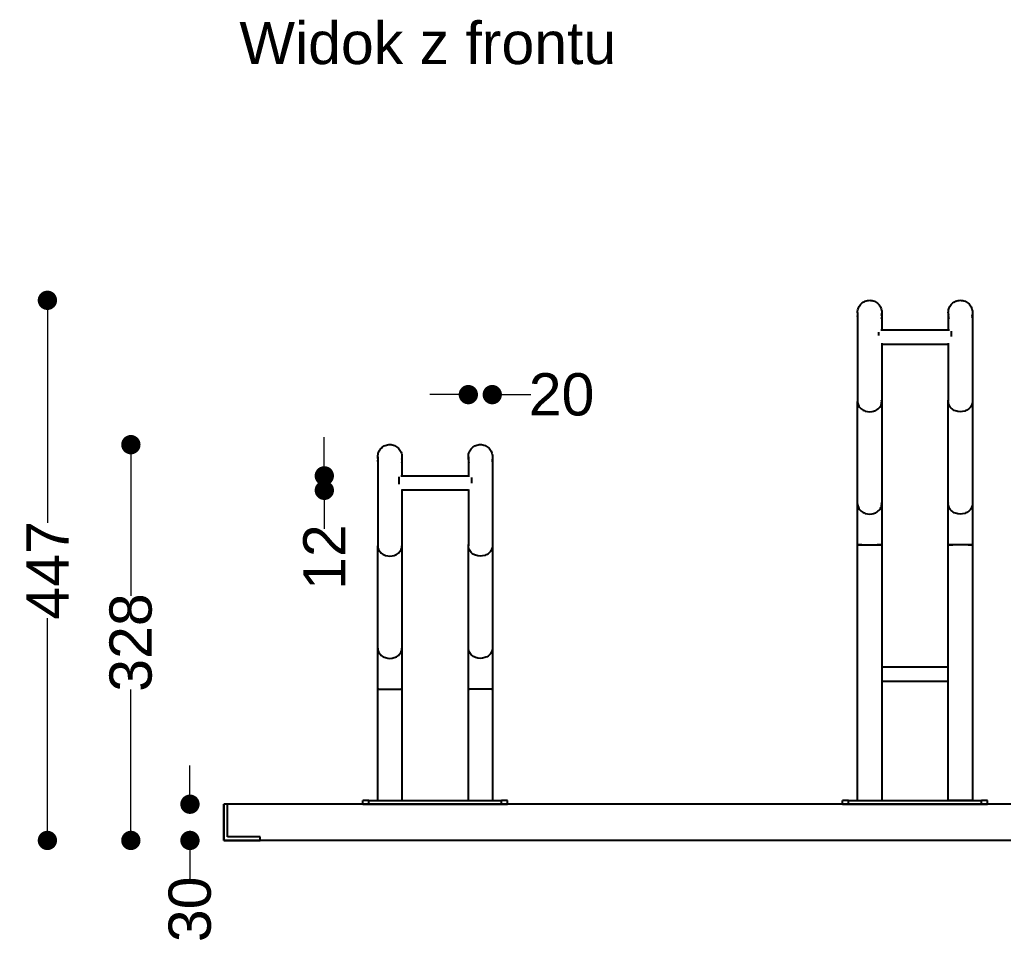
# Model space of a CAD drawing. Header units: millimetres. Extents: x 10366 to 13995, y 24552 to 29685.
# Drawn here: x 11704 to 12519, y 27417 to 28180 of the extents above; entities that cross this region are included whole.
import ezdxf

# ---------------------------------------------------------------- set-up
doc = ezdxf.new("R2010")
doc.units = ezdxf.units.MM
doc.header["$LTSCALE"] = 3
doc.layers.add('DomyÅ›lny', color=7, linetype='Continuous')
doc.styles.get("Standard").update_dxf_attribs({"font": 'arial.ttf'})
doc.dimstyles.new('MATEUSZ', dxfattribs={"dimtxt": 35, "dimasz": 16, "dimexe": 0.18, "dimexo": 0.0625, "dimgap": 0.09, "dimtad": 0, "dimdec": 0, "dimdsep": 46, "dimtxsty": 'Standard', "dimblk": 'DOT', "dimcen": 0.09, "dimse1": 1, "dimse2": 1, "dimadec": 0, "dimazin": 0, "dimtfac": 1, "dimtdec": 0, "dimtofl": 0, "dimtmove": 0, "dimatfit": 3, "dimfxl": 1, "dimtolj": 1, "dimtzin": 0, "dimlwd": 9, "dimlwe": 9, "dimarcsym": 0})

# ---------------------------------------------------------------- blocks, each defined once
blk = doc.blocks.new('_Dot')
at = {"color": 0, "linetype": 'ByBlock', "lineweight": -2}
blk.add_line((-0.5, 0), (-1, 0), dxfattribs=at)
at = {"color": 0, "linetype": 'ByBlock', "const_width": 0.5}
blk.add_lwpolyline([(-0.25, 0, 1), (0.25, 0, 1)], format="xyb", close=True, dxfattribs=at)
blk = doc.blocks.new('*D26')
at = {"color": 0, "lineweight": 9, "transparency": 16777216}
for p, q in [((11845.51, 27546.57), (11845.51, 27562.57)), ((11845.51, 27484.57), (11845.51, 27468.57))]:
    blk.add_line(p, q, dxfattribs=at)
at = {"layer": 'Defpoints', "color": 0, "transparency": 16777216}
for p in [(11873.6, 27530.57), (11845.51, 27500.57), (11873.6, 27500.57)]:
    blk.add_point(p, dxfattribs=at)
at = {"color": 0, "lineweight": 9, "transparency": 16777216, "xscale": 16, "yscale": 16, "zscale": 16}
for p, rotation in [((11845.51, 27530.57), 270), ((11845.51, 27500.57), 90)]:
    blk.add_blockref('_Dot', p, dxfattribs=dict(at, rotation=rotation))
at = {"color": 0, "transparency": 16777216, "insert": (11845.51, 27443.49), "char_height": 35, "attachment_point": 5, "rotation": 90}
blk.add_mtext('\\A1;30', dxfattribs=at)
blk = doc.blocks.new('*D27')
at = {"color": 0, "lineweight": 9, "transparency": 16777216}
for p, q in [((11796.55, 27812.42), (11796.55, 27703.28)), ((11796.55, 27516.57), (11796.55, 27625.72))]:
    blk.add_line(p, q, dxfattribs=at)
at = {"layer": 'Defpoints', "color": 0, "transparency": 16777216}
for p in [(11796.55, 27828.42), (12012.1, 27828.42), (11873.6, 27500.57)]:
    blk.add_point(p, dxfattribs=at)
at = {"color": 0, "lineweight": 9, "transparency": 16777216, "xscale": 16, "yscale": 16, "zscale": 16}
for p, rotation in [((11796.55, 27828.42), 90), ((11796.55, 27500.57), 270)]:
    blk.add_blockref('_Dot', p, dxfattribs=dict(at, rotation=rotation))
at = {"color": 0, "transparency": 16777216, "insert": (11796.55, 27664.5), "char_height": 35, "attachment_point": 5, "rotation": 90}
blk.add_mtext('\\A1;328', dxfattribs=at)
blk = doc.blocks.new('*D28')
at = {"color": 0, "lineweight": 9, "transparency": 16777216}
for p, q in [((11727.43, 27932.01), (11727.43, 27763.75)), ((11727.43, 27516.57), (11727.43, 27684.83))]:
    blk.add_line(p, q, dxfattribs=at)
at = {"layer": 'Defpoints', "color": 0, "transparency": 16777216}
for p in [(11727.43, 27948.01), (12408.53, 27948.01), (11873.6, 27500.57)]:
    blk.add_point(p, dxfattribs=at)
at = {"color": 0, "lineweight": 9, "transparency": 16777216, "xscale": 16, "yscale": 16, "zscale": 16}
for p, rotation in [((11727.43, 27948.01), 90), ((11727.43, 27500.57), 270)]:
    blk.add_blockref('_Dot', p, dxfattribs=dict(at, rotation=rotation))
at = {"color": 0, "transparency": 16777216, "insert": (11727.43, 27724.29), "char_height": 35, "attachment_point": 5, "rotation": 90}
blk.add_mtext('\\A1;447', dxfattribs=at)
blk = doc.blocks.new('*D29')
at = {"color": 0, "lineweight": 9, "transparency": 16777216}
for p, q in [((12060.1, 27869.87), (12044.1, 27869.87)), ((12111.91, 27869.87), (12127.91, 27869.87))]:
    blk.add_line(p, q, dxfattribs=at)
at = {"layer": 'Defpoints', "color": 0, "transparency": 16777216}
for p in [(12095.91, 27869.87), (12095.91, 27820.39), (12076.1, 27790.6)]:
    blk.add_point(p, dxfattribs=at)
at = {"color": 0, "lineweight": 9, "transparency": 16777216, "xscale": 16, "yscale": 16, "zscale": 16}
blk.add_blockref('_Dot', (12076.1, 27869.87), dxfattribs=at)
at = {"color": 0, "lineweight": 9, "transparency": 16777216, "xscale": 16, "yscale": 16, "zscale": 16, "rotation": 180}
blk.add_blockref('_Dot', (12095.91, 27869.87), dxfattribs=at)
at = {"color": 0, "transparency": 16777216, "insert": (12153.31, 27869.87), "char_height": 35, "attachment_point": 5}
blk.add_mtext('\\A1;20', dxfattribs=at)
blk = doc.blocks.new('*D30')
at = {"color": 0, "lineweight": 9, "transparency": 16777216}
for p, q in [((11956.81, 27818.6), (11956.81, 27834.6)), ((11956.81, 27774.6), (11956.81, 27758.6))]:
    blk.add_line(p, q, dxfattribs=at)
at = {"layer": 'Defpoints', "color": 0, "transparency": 16777216}
for p in [(12021.1, 27802.6), (11956.81, 27790.6), (12021.1, 27790.6)]:
    blk.add_point(p, dxfattribs=at)
at = {"color": 0, "lineweight": 9, "transparency": 16777216, "xscale": 16, "yscale": 16, "zscale": 16}
for p, rotation in [((11956.81, 27802.6), 270), ((11956.81, 27790.6), 90)]:
    blk.add_blockref('_Dot', p, dxfattribs=dict(at, rotation=rotation))
at = {"color": 0, "transparency": 16777216, "insert": (11956.81, 27735.27), "char_height": 35, "attachment_point": 5, "rotation": 90}
blk.add_mtext('\\A1;12', dxfattribs=at)

msp = doc.modelspace()

# ---------------------------------------------------------------- linework, layer by layer
at = {"layer": 'DomyÅ›lny'}
for p, q in [((12417.65, 27923.47), (12474.76, 27923.47)), ((12473.66, 27911.47), (12418.53, 27911.47)), ((12398.53, 27779.4), (12398.53, 27864.14)), ((12418.53, 27864.14), (12418.53, 27779.4)), ((12473.66, 27779.4), (12473.66, 27864.14)), ((12493.66, 27864.14), (12493.66, 27779.4)), ((12020.08, 27802.6), (12077.19, 27802.6)), ((12076.1, 27790.6), (12021.1, 27790.6)), ((12001.1, 27659.86), (12001.1, 27744.6)), ((12021.1, 27744.6), (12021.1, 27659.86)), ((12076.1, 27659.86), (12076.1, 27744.6)), ((12096.1, 27744.6), (12096.1, 27659.86)), ((12398.53, 27533.61), (12398.53, 27745.41)), ((12418.53, 27745.41), (12418.53, 27533.61)), ((12473.66, 27533.61), (12473.66, 27745.41)), ((12493.66, 27745.41), (12493.66, 27533.61)), ((12418.53, 27644.34), (12473.66, 27644.34)), ((12473.66, 27632.34), (12418.53, 27632.34)), ((12001.1, 27533.57), (12001.1, 27625.87)), ((12021.1, 27625.87), (12021.1, 27533.57)), ((12076.1, 27533.57), (12076.1, 27625.87)), ((12096.1, 27625.87), (12096.1, 27533.57)), ((11988.6, 27530.57), (11988.6, 27533.57)), ((11993.6, 27533.57), (12103.6, 27533.57)), ((11993.6, 27530.57), (11993.6, 27533.57)), ((12103.6, 27530.57), (12103.6, 27533.57)), ((12108.6, 27530.57), (12108.6, 27533.57)), ((12386.1, 27530.57), (12386.1, 27533.57)), ((12391.1, 27533.57), (12501.1, 27533.57)), ((12391.1, 27530.57), (12391.1, 27533.57)), ((12501.1, 27530.57), (12501.1, 27533.57)), ((12506.1, 27530.57), (12506.1, 27533.57)), ((11876.6, 27530.57), (11873.6, 27530.57)), ((11873.6, 27530.57), (11873.6, 27500.57)), ((13018.6, 27530.57), (11873.6, 27530.57)), ((11873.6, 27500.57), (11873.6, 27530.57)), ((11876.6, 27503.57), (11876.6, 27530.57)), ((11993.6, 27530.57), (12103.6, 27530.57)), ((12391.1, 27530.57), (12501.1, 27530.57)), ((11873.6, 27500.57), (11903.6, 27500.57)), ((13018.6, 27500.57), (11873.6, 27500.57)), ((11903.6, 27503.57), (11876.6, 27503.57)), ((11903.6, 27500.57), (11903.6, 27503.57))]:
    msp.add_line(p, q, dxfattribs=at)
for points in [[(12398.53, 27938.01, 0), (12398.58, 27939.02, 0), (12398.73, 27940.01, 0), (12398.98, 27940.97, 0), (12399.32, 27941.91, 0), (12399.76, 27942.8, 0), (12400.27, 27943.65, 0), (12400.87, 27944.43, 0), (12401.53, 27945.15, 0), (12402.27, 27945.81, 0), (12403.06, 27946.38, 0), (12403.89, 27946.87, 0), (12404.77, 27947.28, 0), (12405.68, 27947.59, 0), (12406.61, 27947.82, 0), (12407.57, 27947.96, 0), (12408.53, 27948.01, 0)], [(12408.53, 27948.01, 0), (12409.54, 27947.96, 0), (12410.53, 27947.81, 0), (12411.49, 27947.56, 0), (12412.43, 27947.22, 0), (12413.32, 27946.79, 0), (12414.17, 27946.27, 0), (12414.95, 27945.68, 0), (12415.68, 27945.01, 0), (12416.33, 27944.27, 0), (12416.9, 27943.48, 0), (12417.39, 27942.65, 0), (12417.8, 27941.77, 0), (12418.12, 27940.86, 0), (12418.35, 27939.93, 0), (12418.49, 27938.97, 0), (12418.53, 27938.01, 0)], [(12473.66, 27938.01, 0), (12473.71, 27939.02, 0), (12473.86, 27940.01, 0), (12474.11, 27940.97, 0), (12474.45, 27941.91, 0), (12474.89, 27942.8, 0), (12475.4, 27943.65, 0), (12476, 27944.43, 0), (12476.67, 27945.15, 0), (12477.4, 27945.81, 0), (12478.19, 27946.38, 0), (12479.02, 27946.87, 0), (12479.9, 27947.28, 0), (12480.81, 27947.59, 0), (12481.75, 27947.82, 0), (12482.7, 27947.96, 0), (12483.66, 27948.01, 0)], [(12483.66, 27948.01, 0), (12484.67, 27947.96, 0), (12485.66, 27947.81, 0), (12486.62, 27947.56, 0), (12487.56, 27947.22, 0), (12488.46, 27946.79, 0), (12489.3, 27946.27, 0), (12490.08, 27945.68, 0), (12490.81, 27945.01, 0), (12491.46, 27944.27, 0), (12492.03, 27943.48, 0), (12492.52, 27942.65, 0), (12492.93, 27941.77, 0), (12493.25, 27940.86, 0), (12493.48, 27939.93, 0), (12493.62, 27938.97, 0), (12493.66, 27938.01, 0)], [(12398.84, 27935.54, 0), (12398.61, 27936.77, 0), (12398.53, 27938.01, 0)], [(12398.53, 27938.01, 0), (12398.53, 27938.01, 0), (12398.53, 27938.01, 0), (12398.53, 27938.01, 0), (12398.53, 27938.01, 0), (12398.53, 27938.01, 0), (12398.53, 27938.01, 0), (12398.53, 27938.01, 0), (12398.53, 27938.01, 0), (12398.53, 27937.98, 0), (12398.53, 27937.83, 0), (12398.53, 27937.21, 0), (12398.53, 27930.46, 0), (12398.53, 27864.14, 0)], [(12398.63, 27933.76, 0), (12398.53, 27935.06, 0)], [(12418.53, 27938.01, 0), (12418.44, 27936.63, 0), (12418.15, 27935.28, 0)], [(12418.46, 27936.18, 0), (12418.53, 27935.29, 0), (12418.51, 27934.42, 0), (12418.39, 27933.52, 0), (12418.17, 27932.61, 0)], [(12418.53, 27938.01, 0), (12418.53, 27938.01, 0), (12418.53, 27938.01, 0), (12418.53, 27938.01, 0), (12418.53, 27938.01, 0), (12418.53, 27938.01, 0), (12418.53, 27938.01, 0), (12418.53, 27938.01, 0), (12418.53, 27938.01, 0), (12418.53, 27938.01, 0), (12418.53, 27937.99, 0), (12418.53, 27937.93, 0), (12418.53, 27937.64, 0), (12418.53, 27936.44, 0), (12418.53, 27923.47, 0)], [(12473.97, 27935.54, 0), (12473.74, 27936.77, 0), (12473.66, 27938.01, 0)], [(12473.66, 27938.01, 0), (12473.66, 27938.01, 0), (12473.66, 27938.01, 0), (12473.66, 27938.01, 0), (12473.66, 27938.01, 0), (12473.66, 27938.01, 0), (12473.66, 27938.01, 0), (12473.66, 27938.01, 0), (12473.66, 27938.01, 0), (12473.66, 27938.01, 0), (12473.66, 27937.99, 0), (12473.66, 27937.93, 0), (12473.66, 27937.64, 0), (12473.66, 27936.44, 0), (12473.66, 27923.47, 0)], [(12473.73, 27936.18, 0), (12473.67, 27935.29, 0), (12473.69, 27934.42, 0), (12473.8, 27933.52, 0), (12474.02, 27932.61, 0)], [(12493.66, 27938.01, 0), (12493.57, 27936.63, 0), (12493.28, 27935.28, 0)], [(12493.56, 27933.76, 0), (12493.66, 27935.06, 0)], [(12493.66, 27938.01, 0), (12493.66, 27938.01, 0), (12493.66, 27938.01, 0), (12493.66, 27938.01, 0), (12493.66, 27938.01, 0), (12493.66, 27938.01, 0), (12493.66, 27938.01, 0), (12493.66, 27938.01, 0), (12493.66, 27938.01, 0), (12493.66, 27937.98, 0), (12493.66, 27937.83, 0), (12493.66, 27937.21, 0), (12493.66, 27930.46, 0), (12493.66, 27864.14, 0)], [(12416.18, 27918.85, 0), (12416.18, 27921.74, 0)], [(12476.18, 27917.96, 0), (12476.18, 27922.41, 0)], [(12418.53, 27912.63, 0), (12418.53, 27864.14, 0)], [(12473.66, 27912.41, 0), (12473.66, 27864.14, 0)], [(12408.53, 27855.67, 0), (12410.56, 27855.85, 0), (12411.6, 27856.08, 0), (12412.63, 27856.41, 0), (12413.63, 27856.85, 0), (12414.57, 27857.39, 0), (12415.45, 27858.02, 0), (12416.23, 27858.74, 0), (12416.91, 27859.52, 0), (12417.47, 27860.35, 0), (12417.92, 27861.21, 0), (12418.23, 27862.09, 0), (12418.44, 27862.97, 0), (12418.52, 27863.83, 0), (12418.51, 27864.67, 0), (12418.4, 27865.53, 0)], [(12483.66, 27855.67, 0), (12481.63, 27855.85, 0), (12480.59, 27856.08, 0), (12479.57, 27856.41, 0), (12478.57, 27856.85, 0), (12477.62, 27857.39, 0), (12476.75, 27858.02, 0), (12475.96, 27858.74, 0), (12475.28, 27859.52, 0), (12474.72, 27860.35, 0), (12474.28, 27861.21, 0), (12473.96, 27862.09, 0), (12473.76, 27862.97, 0), (12473.67, 27863.83, 0), (12473.68, 27864.67, 0), (12473.8, 27865.53, 0)], [(12398.53, 27864.14, 0), (12398.57, 27863.38, 0), (12398.7, 27862.6, 0), (12398.92, 27861.81, 0), (12399.23, 27861.02, 0), (12399.65, 27860.25, 0), (12400.16, 27859.51, 0), (12400.77, 27858.8, 0), (12401.46, 27858.15, 0), (12402.23, 27857.56, 0), (12403.06, 27857.05, 0), (12403.94, 27856.62, 0), (12404.85, 27856.26, 0), (12406.71, 27855.81, 0), (12408.53, 27855.67, 0)], [(12493.66, 27864.14, 0), (12493.62, 27863.38, 0), (12493.5, 27862.6, 0), (12493.28, 27861.81, 0), (12492.96, 27861.02, 0), (12492.55, 27860.25, 0), (12492.03, 27859.51, 0), (12491.43, 27858.8, 0), (12490.73, 27858.15, 0), (12489.97, 27857.56, 0), (12489.13, 27857.05, 0), (12488.26, 27856.62, 0), (12487.34, 27856.26, 0), (12485.48, 27855.81, 0), (12483.66, 27855.67, 0)], [(12001.1, 27818.47, 0), (12001.15, 27819.48, 0), (12001.3, 27820.47, 0), (12001.54, 27821.44, 0), (12001.89, 27822.37, 0), (12002.32, 27823.27, 0), (12002.84, 27824.11, 0), (12003.43, 27824.89, 0), (12004.1, 27825.62, 0), (12004.83, 27826.27, 0), (12005.62, 27826.84, 0), (12006.45, 27827.33, 0), (12007.33, 27827.74, 0), (12008.24, 27828.06, 0), (12009.18, 27828.29, 0), (12010.13, 27828.43, 0), (12011.1, 27828.47, 0)], [(12011.1, 27828.47, 0), (12012.1, 27828.42, 0), (12013.09, 27828.27, 0), (12014.06, 27828.02, 0), (12014.99, 27827.68, 0), (12015.89, 27827.25, 0), (12016.73, 27826.73, 0), (12017.52, 27826.14, 0), (12018.24, 27825.47, 0), (12018.89, 27824.73, 0), (12019.46, 27823.95, 0), (12019.95, 27823.12, 0), (12020.36, 27822.24, 0), (12020.68, 27821.32, 0), (12020.91, 27820.39, 0), (12021.05, 27819.44, 0), (12021.1, 27818.47, 0)], [(12076.1, 27818.47, 0), (12076.15, 27819.48, 0), (12076.3, 27820.47, 0), (12076.55, 27821.44, 0), (12076.89, 27822.37, 0), (12077.32, 27823.27, 0), (12077.84, 27824.11, 0), (12078.43, 27824.89, 0), (12079.1, 27825.62, 0), (12079.84, 27826.27, 0), (12080.62, 27826.84, 0), (12081.45, 27827.33, 0), (12082.34, 27827.74, 0), (12083.25, 27828.06, 0), (12084.18, 27828.29, 0), (12085.13, 27828.43, 0), (12086.1, 27828.47, 0)], [(12086.1, 27828.47, 0), (12087.11, 27828.42, 0), (12088.09, 27828.27, 0), (12089.06, 27828.02, 0), (12090, 27827.68, 0), (12090.89, 27827.25, 0), (12091.73, 27826.73, 0), (12092.52, 27826.14, 0), (12093.24, 27825.47, 0), (12093.89, 27824.73, 0), (12094.47, 27823.95, 0), (12094.95, 27823.12, 0), (12095.36, 27822.24, 0), (12095.68, 27821.32, 0), (12095.91, 27820.39, 0), (12096.05, 27819.44, 0), (12096.1, 27818.47, 0)], [(12001.27, 27816.64, 0), (12001.14, 27817.56, 0), (12001.1, 27818.47, 0)], [(12001.1, 27818.47, 0), (12001.1, 27818.47, 0), (12001.1, 27818.47, 0), (12001.1, 27818.47, 0), (12001.1, 27818.47, 0), (12001.1, 27818.47, 0), (12001.1, 27818.47, 0), (12001.1, 27818.47, 0), (12001.1, 27818.47, 0), (12001.1, 27818.44, 0), (12001.1, 27818.3, 0), (12001.1, 27817.68, 0), (12001.1, 27810.93, 0), (12001.1, 27744.6, 0)], [(12021.1, 27818.47, 0), (12021.03, 27817.3, 0), (12020.82, 27816.16, 0)], [(12021.1, 27818.47, 0), (12021.1, 27818.47, 0), (12021.1, 27818.47, 0), (12021.1, 27818.47, 0), (12021.1, 27818.47, 0), (12021.1, 27818.47, 0), (12021.1, 27818.47, 0), (12021.1, 27818.47, 0), (12021.1, 27818.47, 0), (12021.1, 27818.47, 0), (12021.1, 27818.45, 0), (12021.1, 27818.38, 0), (12021.1, 27818.06, 0), (12021.1, 27816.75, 0), (12021.1, 27802.6, 0)], [(12076.36, 27816.19, 0), (12076.16, 27817.33, 0), (12076.1, 27818.47, 0)], [(12076.1, 27818.47, 0), (12076.1, 27818.47, 0), (12076.1, 27818.47, 0), (12076.1, 27818.47, 0), (12076.1, 27818.47, 0), (12076.1, 27818.47, 0), (12076.1, 27818.47, 0), (12076.1, 27818.47, 0), (12076.1, 27818.47, 0), (12076.1, 27818.47, 0), (12076.1, 27818.45, 0), (12076.1, 27818.38, 0), (12076.1, 27818.06, 0), (12076.1, 27816.75, 0), (12076.1, 27802.6, 0)], [(12076.17, 27816.61, 0), (12076.1, 27815.73, 0), (12076.12, 27814.86, 0), (12076.24, 27813.96, 0), (12076.46, 27813.05, 0)], [(12096.1, 27818.47, 0), (12096, 27817.08, 0), (12095.71, 27815.71, 0)], [(12096.1, 27818.47, 0), (12096.1, 27818.47, 0), (12096.1, 27818.47, 0), (12096.1, 27818.47, 0), (12096.1, 27818.47, 0), (12096.1, 27818.47, 0), (12096.1, 27818.47, 0), (12096.1, 27818.47, 0), (12096.1, 27818.47, 0), (12096.1, 27818.44, 0), (12096.1, 27818.3, 0), (12096.1, 27817.68, 0), (12096.1, 27810.93, 0), (12096.1, 27744.6, 0)], [(12001.28, 27813.76, 0), (12001.14, 27814.65, 0), (12001.1, 27815.53, 0)], [(12021.1, 27815.53, 0), (12021.04, 27814.52, 0), (12020.85, 27813.49, 0)], [(12095.99, 27814.19, 0), (12096.1, 27815.53, 0)], [(12018.66, 27801.74, 0), (12018.66, 27795.73, 0)], [(12078.66, 27801.29, 0), (12078.66, 27796.62, 0)], [(12021.1, 27791.29, 0), (12021.1, 27744.6, 0)], [(12076.1, 27791.29, 0), (12076.1, 27744.6, 0)], [(12398.53, 27779.4, 0), (12398.57, 27778.64, 0), (12398.7, 27777.86, 0), (12398.92, 27777.07, 0), (12399.23, 27776.28, 0), (12399.65, 27775.51, 0), (12400.16, 27774.76, 0), (12400.77, 27774.06, 0), (12401.46, 27773.41, 0), (12402.23, 27772.82, 0), (12403.06, 27772.31, 0), (12403.94, 27771.87, 0), (12404.85, 27771.52, 0), (12406.71, 27771.07, 0), (12408.53, 27770.93, 0)], [(12398.53, 27745.41, 0), (12398.53, 27779.4, 0)], [(12398.62, 27775.52, 0), (12398.53, 27776.74, 0)], [(12408.53, 27770.93, 0), (12410.54, 27771.1, 0), (12411.57, 27771.33, 0), (12412.58, 27771.65, 0), (12413.57, 27772.08, 0), (12414.52, 27772.61, 0), (12415.39, 27773.23, 0), (12416.17, 27773.93, 0), (12416.85, 27774.7, 0), (12417.42, 27775.52, 0), (12417.87, 27776.37, 0), (12418.2, 27777.24, 0), (12418.41, 27778.1, 0), (12418.52, 27778.96, 0), (12418.52, 27779.79, 0), (12418.42, 27780.64, 0)], [(12418.42, 27778.13, 0), (12418.52, 27777.19, 0), (12418.52, 27776.27, 0), (12418.41, 27775.33, 0), (12418.2, 27774.37, 0)], [(12418.53, 27779.4, 0), (12418.53, 27745.41, 0)], [(12473.66, 27745.41, 0), (12473.66, 27779.4, 0)], [(12483.66, 27770.93, 0), (12481.65, 27771.1, 0), (12480.63, 27771.33, 0), (12479.61, 27771.65, 0), (12478.62, 27772.08, 0), (12477.68, 27772.61, 0), (12476.81, 27773.23, 0), (12476.02, 27773.93, 0), (12475.34, 27774.7, 0), (12474.77, 27775.52, 0), (12474.32, 27776.37, 0), (12473.99, 27777.24, 0), (12473.78, 27778.1, 0), (12473.68, 27778.96, 0), (12473.67, 27779.79, 0), (12473.77, 27780.64, 0)], [(12473.78, 27778.13, 0), (12473.67, 27777.19, 0), (12473.68, 27776.27, 0), (12473.78, 27775.33, 0), (12474, 27774.37, 0)], [(12493.66, 27779.4, 0), (12493.62, 27778.64, 0), (12493.5, 27777.86, 0), (12493.28, 27777.07, 0), (12492.96, 27776.28, 0), (12492.55, 27775.51, 0), (12492.03, 27774.76, 0), (12491.43, 27774.06, 0), (12490.73, 27773.41, 0), (12489.97, 27772.82, 0), (12489.13, 27772.31, 0), (12488.26, 27771.87, 0), (12487.34, 27771.52, 0), (12485.48, 27771.07, 0), (12483.66, 27770.93, 0)], [(12493.58, 27775.52, 0), (12493.66, 27776.74, 0)], [(12493.66, 27779.4, 0), (12493.66, 27745.41, 0)], [(12001.1, 27744.6, 0), (12001.14, 27743.84, 0), (12001.26, 27743.06, 0), (12001.48, 27742.27, 0), (12001.8, 27741.49, 0), (12002.21, 27740.71, 0), (12002.73, 27739.97, 0), (12003.33, 27739.26, 0), (12004.02, 27738.61, 0), (12004.79, 27738.03, 0), (12005.62, 27737.51, 0), (12006.5, 27737.08, 0), (12007.41, 27736.73, 0), (12009.28, 27736.27, 0), (12011.1, 27736.13, 0)], [(12011.1, 27736.13, 0), (12012.92, 27736.27, 0), (12014.78, 27736.73, 0), (12015.69, 27737.08, 0), (12016.57, 27737.51, 0), (12017.4, 27738.03, 0), (12018.17, 27738.61, 0), (12018.86, 27739.26, 0), (12019.47, 27739.97, 0), (12019.98, 27740.71, 0), (12020.39, 27741.49, 0), (12020.71, 27742.27, 0), (12020.93, 27743.06, 0), (12021.06, 27743.84, 0), (12021.1, 27744.6, 0)], [(12086.1, 27736.13, 0), (12084.1, 27736.3, 0), (12083.08, 27736.53, 0), (12082.07, 27736.85, 0), (12081.09, 27737.27, 0), (12080.15, 27737.79, 0), (12079.28, 27738.4, 0), (12078.5, 27739.09, 0), (12077.82, 27739.85, 0), (12077.25, 27740.66, 0), (12076.79, 27741.51, 0), (12076.45, 27742.37, 0), (12076.23, 27743.23, 0), (12076.12, 27744.08, 0), (12076.1, 27744.91, 0), (12076.19, 27745.75, 0)], [(12096.1, 27744.6, 0), (12096.06, 27743.84, 0), (12095.93, 27743.06, 0), (12095.71, 27742.27, 0), (12095.4, 27741.49, 0), (12094.98, 27740.71, 0), (12094.47, 27739.97, 0), (12093.86, 27739.26, 0), (12093.17, 27738.61, 0), (12092.4, 27738.03, 0), (12091.57, 27737.51, 0), (12090.69, 27737.08, 0), (12089.78, 27736.73, 0), (12087.92, 27736.27, 0), (12086.1, 27736.13, 0)], [(12398.53, 27745.41, 0), (12398.53, 27745.41, 0), (12398.53, 27745.41, 0), (12398.53, 27745.41, 0), (12398.53, 27745.41, 0), (12398.53, 27745.41, 0), (12398.53, 27745.41, 0), (12398.53, 27745.41, 0), (12398.53, 27745.41, 0), (12398.53, 27745.41, 0), (12398.53, 27745.41, 0), (12398.54, 27745.41, 0), (12398.55, 27745.41, 0), (12398.64, 27745.42, 0), (12399.09, 27745.43, 0), (12401.17, 27745.46, 0), (12408.53, 27745.48, 0)], [(12402.09, 27745.38, 0), (12399.39, 27745.39, 0), (12398.74, 27745.4, 0), (12398.58, 27745.4, 0), (12398.54, 27745.41, 0), (12398.53, 27745.41, 0), (12398.53, 27745.41, 0), (12398.53, 27745.41, 0), (12398.53, 27745.41, 0), (12398.53, 27745.41, 0), (12398.53, 27745.41, 0), (12398.53, 27745.41, 0), (12398.53, 27745.41, 0), (12398.53, 27745.41, 0), (12398.53, 27745.41, 0), (12398.53, 27745.41, 0), (12398.53, 27745.41, 0), (12398.53, 27745.41, 0)], [(12398.55, 27745.41, 0), (12398.63, 27745.41, 0), (12399.06, 27745.42, 0), (12400.99, 27745.43, 0), (12408.53, 27745.44, 0)], [(12408.53, 27745.48, 0), (12415.6, 27745.46, 0), (12417.83, 27745.44, 0), (12418.36, 27745.42, 0), (12418.49, 27745.41, 0), (12418.52, 27745.41, 0), (12418.53, 27745.41, 0), (12418.53, 27745.41, 0), (12418.53, 27745.41, 0), (12418.53, 27745.41, 0), (12418.53, 27745.41, 0), (12418.53, 27745.41, 0), (12418.53, 27745.41, 0), (12418.53, 27745.41, 0), (12418.53, 27745.41, 0), (12418.53, 27745.41, 0), (12418.53, 27745.41, 0)], [(12408.53, 27745.44, 0), (12418.01, 27745.42, 0), (12418.53, 27745.41, 0), (12418.53, 27745.41, 0), (12418.53, 27745.41, 0), (12418.53, 27745.41, 0), (12418.53, 27745.41, 0), (12418.53, 27745.41, 0), (12418.53, 27745.41, 0), (12418.53, 27745.41, 0), (12418.53, 27745.41, 0), (12418.53, 27745.41, 0), (12418.53, 27745.41, 0), (12418.53, 27745.41, 0), (12418.53, 27745.41, 0), (12418.53, 27745.41, 0), (12418.53, 27745.41, 0), (12418.53, 27745.41, 0), (12418.53, 27745.41, 0), (12418.53, 27745.41, 0), (12418.53, 27745.41, 0), (12418.53, 27745.41, 0), (12418.53, 27745.41, 0), (12418.53, 27745.41, 0), (12418.53, 27745.41, 0), (12418.53, 27745.41, 0), (12418.53, 27745.41, 0), (12418.53, 27745.41, 0), (12418.51, 27745.41, 0), (12418.45, 27745.4, 0), (12418.14, 27745.4, 0), (12417.6, 27745.39, 0), (12414.76, 27745.38, 0)], [(12483.66, 27745.48, 0), (12476.59, 27745.46, 0), (12474.36, 27745.44, 0), (12473.83, 27745.42, 0), (12473.7, 27745.41, 0), (12473.67, 27745.41, 0), (12473.66, 27745.41, 0), (12473.66, 27745.41, 0), (12473.66, 27745.41, 0), (12473.66, 27745.41, 0), (12473.66, 27745.41, 0), (12473.66, 27745.41, 0), (12473.66, 27745.41, 0), (12473.66, 27745.41, 0), (12473.66, 27745.41, 0), (12473.66, 27745.41, 0), (12473.66, 27745.41, 0)], [(12483.66, 27745.44, 0), (12474.18, 27745.42, 0), (12473.67, 27745.41, 0), (12473.66, 27745.41, 0), (12473.66, 27745.41, 0), (12473.66, 27745.41, 0), (12473.66, 27745.41, 0), (12473.66, 27745.41, 0), (12473.66, 27745.41, 0), (12473.66, 27745.41, 0), (12473.66, 27745.41, 0), (12473.66, 27745.41, 0), (12473.66, 27745.41, 0), (12473.66, 27745.41, 0), (12473.66, 27745.41, 0), (12473.66, 27745.41, 0), (12473.66, 27745.41, 0), (12473.66, 27745.41, 0), (12473.66, 27745.41, 0), (12473.66, 27745.41, 0), (12473.66, 27745.41, 0), (12473.66, 27745.41, 0), (12473.66, 27745.41, 0), (12473.66, 27745.41, 0), (12473.66, 27745.41, 0), (12473.66, 27745.41, 0), (12473.66, 27745.41, 0), (12473.66, 27745.41, 0), (12473.68, 27745.41, 0), (12473.75, 27745.4, 0), (12474.05, 27745.4, 0), (12474.59, 27745.39, 0), (12477.43, 27745.38, 0)], [(12493.66, 27745.41, 0), (12493.66, 27745.41, 0), (12493.66, 27745.41, 0), (12493.66, 27745.41, 0), (12493.66, 27745.41, 0), (12493.66, 27745.41, 0), (12493.66, 27745.41, 0), (12493.66, 27745.41, 0), (12493.66, 27745.41, 0), (12493.66, 27745.41, 0), (12493.66, 27745.41, 0), (12493.66, 27745.41, 0), (12493.65, 27745.41, 0), (12493.56, 27745.42, 0), (12493.1, 27745.43, 0), (12491.02, 27745.46, 0), (12483.66, 27745.48, 0)], [(12493.66, 27745.41, 0), (12493.66, 27745.41, 0), (12493.66, 27745.41, 0), (12493.66, 27745.41, 0), (12493.66, 27745.41, 0), (12493.66, 27745.41, 0), (12493.66, 27745.41, 0), (12493.66, 27745.41, 0), (12493.66, 27745.41, 0), (12493.66, 27745.41, 0), (12493.66, 27745.41, 0), (12493.66, 27745.41, 0), (12493.66, 27745.41, 0), (12493.66, 27745.41, 0), (12493.64, 27745.41, 0), (12493.53, 27745.41, 0), (12493.03, 27745.42, 0), (12490.88, 27745.43, 0), (12483.66, 27745.44, 0)], [(12490.1, 27745.38, 0), (12492.8, 27745.39, 0), (12493.46, 27745.4, 0), (12493.61, 27745.4, 0), (12493.65, 27745.41, 0), (12493.66, 27745.41, 0), (12493.66, 27745.41, 0), (12493.66, 27745.41, 0), (12493.66, 27745.41, 0), (12493.66, 27745.41, 0), (12493.66, 27745.41, 0), (12493.66, 27745.41, 0), (12493.66, 27745.41, 0), (12493.66, 27745.41, 0), (12493.66, 27745.41, 0), (12493.66, 27745.41, 0), (12493.66, 27745.41, 0), (12493.66, 27745.41, 0)], [(12001.1, 27659.86, 0), (12001.14, 27659.1, 0), (12001.26, 27658.32, 0), (12001.48, 27657.53, 0), (12001.8, 27656.74, 0), (12002.21, 27655.97, 0), (12002.73, 27655.23, 0), (12003.33, 27654.52, 0), (12004.02, 27653.87, 0), (12004.79, 27653.28, 0), (12005.62, 27652.77, 0), (12006.5, 27652.34, 0), (12007.41, 27651.99, 0), (12009.28, 27651.53, 0), (12011.1, 27651.39, 0)], [(12001.1, 27625.87, 0), (12001.1, 27659.86, 0)], [(12001.26, 27655.52, 0), (12001.14, 27656.37, 0), (12001.1, 27657.2, 0)], [(12011.1, 27651.39, 0), (12012.92, 27651.53, 0), (12014.78, 27651.99, 0), (12015.69, 27652.34, 0), (12016.57, 27652.77, 0), (12017.4, 27653.28, 0), (12018.17, 27653.87, 0), (12018.86, 27654.52, 0), (12019.47, 27655.23, 0), (12019.98, 27655.97, 0), (12020.39, 27656.74, 0), (12020.71, 27657.53, 0), (12020.93, 27658.32, 0), (12021.06, 27659.1, 0), (12021.1, 27659.86, 0)], [(12021.1, 27657.2, 0), (12021.03, 27656.14, 0), (12020.82, 27655.04, 0)], [(12021.1, 27659.86, 0), (12021.1, 27625.87, 0)], [(12076.1, 27625.87, 0), (12076.1, 27659.86, 0)], [(12086.1, 27651.39, 0), (12084.09, 27651.56, 0), (12083.07, 27651.79, 0), (12082.05, 27652.11, 0), (12081.06, 27652.54, 0), (12080.12, 27653.07, 0), (12079.25, 27653.68, 0), (12078.47, 27654.38, 0), (12077.79, 27655.15, 0), (12077.22, 27655.96, 0), (12076.77, 27656.81, 0), (12076.43, 27657.68, 0), (12076.22, 27658.55, 0), (12076.11, 27659.4, 0), (12076.11, 27660.23, 0), (12076.2, 27661.08, 0)], [(12076.21, 27658.59, 0), (12076.11, 27657.65, 0), (12076.11, 27656.72, 0), (12076.22, 27655.78, 0), (12076.44, 27654.81, 0)], [(12096.1, 27659.86, 0), (12096.06, 27659.1, 0), (12095.93, 27658.32, 0), (12095.71, 27657.53, 0), (12095.4, 27656.74, 0), (12094.98, 27655.97, 0), (12094.47, 27655.23, 0), (12093.86, 27654.52, 0), (12093.17, 27653.87, 0), (12092.4, 27653.28, 0), (12091.57, 27652.77, 0), (12090.69, 27652.34, 0), (12089.78, 27651.99, 0), (12087.92, 27651.53, 0), (12086.1, 27651.39, 0)], [(12095.97, 27655.74, 0), (12096.1, 27657.2, 0)], [(12096.1, 27659.86, 0), (12096.1, 27625.87, 0)], [(12002.07, 27625.84, 0), (12001.28, 27625.86, 0), (12001.12, 27625.86, 0), (12001.11, 27625.87, 0), (12001.1, 27625.87, 0), (12001.1, 27625.87, 0), (12001.1, 27625.87, 0), (12001.1, 27625.87, 0), (12001.1, 27625.87, 0), (12001.1, 27625.87, 0), (12001.1, 27625.87, 0), (12001.1, 27625.87, 0), (12001.1, 27625.87, 0), (12001.1, 27625.87, 0), (12001.1, 27625.87, 0), (12001.1, 27625.87, 0), (12001.1, 27625.87, 0), (12001.1, 27625.87, 0), (12001.1, 27625.87, 0), (12001.1, 27625.87, 0), (12001.1, 27625.87, 0), (12001.1, 27625.87, 0), (12001.1, 27625.87, 0), (12001.1, 27625.87, 0), (12001.1, 27625.87, 0), (12001.1, 27625.87, 0), (12001.1, 27625.87, 0), (12001.1, 27625.87, 0), (12001.1, 27625.87, 0), (12001.14, 27625.88, 0), (12001.33, 27625.89, 0), (12002.19, 27625.91, 0), (12011.1, 27625.95, 0)], [(12001.1, 27625.87, 0), (12001.1, 27625.87, 0), (12001.1, 27625.87, 0), (12001.1, 27625.87, 0), (12001.1, 27625.87, 0), (12001.1, 27625.87, 0), (12001.1, 27625.87, 0), (12001.1, 27625.87, 0), (12001.1, 27625.87, 0), (12001.1, 27625.87, 0), (12001.1, 27625.87, 0), (12001.1, 27625.87, 0), (12001.1, 27625.87, 0), (12001.1, 27625.87, 0), (12001.12, 27625.87, 0), (12001.23, 27625.88, 0), (12001.73, 27625.88, 0), (12003.88, 27625.89, 0), (12011.1, 27625.9, 0)], [(12011.1, 27625.95, 0), (12019.68, 27625.91, 0), (12020.71, 27625.89, 0), (12020.98, 27625.88, 0), (12021.09, 27625.87, 0), (12021.09, 27625.87, 0), (12021.09, 27625.87, 0), (12021.1, 27625.87, 0), (12021.1, 27625.87, 0), (12021.1, 27625.87, 0), (12021.1, 27625.87, 0), (12021.1, 27625.87, 0), (12021.1, 27625.87, 0), (12021.1, 27625.87, 0), (12021.1, 27625.87, 0), (12021.1, 27625.87, 0), (12021.1, 27625.87, 0), (12021.1, 27625.87, 0), (12021.1, 27625.87, 0), (12021.1, 27625.87, 0), (12021.1, 27625.87, 0), (12021.1, 27625.87, 0), (12021.1, 27625.87, 0), (12021.1, 27625.87, 0), (12021.1, 27625.87, 0), (12021.09, 27625.87, 0), (12021.09, 27625.87, 0), (12021.09, 27625.87, 0), (12021.05, 27625.86, 0), (12020.86, 27625.85, 0), (12020.07, 27625.84, 0)], [(12011.1, 27625.9, 0), (12018.17, 27625.89, 0), (12020.39, 27625.88, 0), (12020.93, 27625.88, 0), (12021.06, 27625.87, 0), (12021.09, 27625.87, 0), (12021.09, 27625.87, 0), (12021.1, 27625.87, 0), (12021.1, 27625.87, 0), (12021.1, 27625.87, 0), (12021.1, 27625.87, 0), (12021.1, 27625.87, 0), (12021.1, 27625.87, 0), (12021.1, 27625.87, 0), (12021.1, 27625.87, 0), (12021.1, 27625.87, 0), (12021.1, 27625.87, 0), (12021.1, 27625.87, 0), (12021.1, 27625.87, 0)], [(12086.1, 27625.95, 0), (12077.47, 27625.91, 0), (12076.46, 27625.89, 0), (12076.2, 27625.88, 0), (12076.13, 27625.88, 0), (12076.11, 27625.87, 0), (12076.1, 27625.87, 0), (12076.1, 27625.87, 0), (12076.1, 27625.87, 0), (12076.1, 27625.87, 0), (12076.1, 27625.87, 0), (12076.1, 27625.87, 0), (12076.1, 27625.87, 0), (12076.1, 27625.87, 0), (12076.1, 27625.87, 0), (12076.1, 27625.87, 0), (12076.1, 27625.87, 0), (12076.1, 27625.87, 0), (12076.1, 27625.87, 0), (12076.1, 27625.87, 0), (12076.1, 27625.87, 0), (12076.1, 27625.87, 0), (12076.1, 27625.87, 0), (12076.1, 27625.87, 0), (12076.1, 27625.87, 0), (12076.1, 27625.87, 0), (12076.1, 27625.87, 0), (12076.1, 27625.87, 0), (12076.1, 27625.87, 0), (12076.11, 27625.87, 0), (12076.15, 27625.86, 0), (12076.34, 27625.85, 0), (12077.19, 27625.84, 0)], [(12086.1, 27625.9, 0), (12079.03, 27625.89, 0), (12076.8, 27625.88, 0), (12076.26, 27625.88, 0), (12076.14, 27625.87, 0), (12076.11, 27625.87, 0), (12076.1, 27625.87, 0), (12076.1, 27625.87, 0), (12076.1, 27625.87, 0), (12076.1, 27625.87, 0), (12076.1, 27625.87, 0), (12076.1, 27625.87, 0), (12076.1, 27625.87, 0), (12076.1, 27625.87, 0), (12076.1, 27625.87, 0), (12076.1, 27625.87, 0), (12076.1, 27625.87, 0), (12076.1, 27625.87, 0), (12076.1, 27625.87, 0)], [(12095.19, 27625.84, 0), (12095.94, 27625.86, 0), (12096.08, 27625.87, 0), (12096.09, 27625.87, 0), (12096.09, 27625.87, 0), (12096.1, 27625.87, 0), (12096.1, 27625.87, 0), (12096.1, 27625.87, 0), (12096.1, 27625.87, 0), (12096.1, 27625.87, 0), (12096.1, 27625.87, 0), (12096.1, 27625.87, 0), (12096.1, 27625.87, 0), (12096.1, 27625.87, 0), (12096.1, 27625.87, 0), (12096.1, 27625.87, 0), (12096.1, 27625.87, 0), (12096.1, 27625.87, 0), (12096.1, 27625.87, 0), (12096.1, 27625.87, 0), (12096.1, 27625.87, 0), (12096.1, 27625.87, 0), (12096.1, 27625.87, 0), (12096.1, 27625.87, 0), (12096.1, 27625.87, 0), (12096.1, 27625.87, 0), (12096.09, 27625.87, 0), (12096.09, 27625.87, 0), (12096.05, 27625.88, 0), (12095.86, 27625.89, 0), (12095.02, 27625.9, 0), (12086.1, 27625.95, 0)], [(12096.1, 27625.87, 0), (12096.1, 27625.87, 0), (12096.1, 27625.87, 0), (12096.1, 27625.87, 0), (12096.1, 27625.87, 0), (12096.1, 27625.87, 0), (12096.1, 27625.87, 0), (12096.1, 27625.87, 0), (12096.1, 27625.87, 0), (12096.1, 27625.87, 0), (12096.1, 27625.87, 0), (12096.1, 27625.87, 0), (12096.1, 27625.87, 0), (12096.09, 27625.87, 0), (12096.07, 27625.87, 0), (12095.96, 27625.88, 0), (12095.47, 27625.88, 0), (12093.32, 27625.89, 0), (12086.1, 27625.9, 0)], [(11993.6, 27533.57, 0), (11988.6, 27533.57, 0)], [(12108.6, 27533.57, 0), (12108.6, 27533.57, 0), (12108.6, 27533.57, 0), (12108.6, 27533.57, 0), (12108.6, 27533.57, 0), (12108.6, 27533.57, 0), (12108.6, 27533.57, 0), (12108.6, 27533.57, 0), (12108.6, 27533.57, 0), (12108.6, 27533.57, 0), (12108.6, 27533.57, 0), (12108.6, 27533.57, 0), (12108.59, 27533.57, 0), (12108.59, 27533.57, 0), (12108.56, 27533.57, 0), (12108.45, 27533.57, 0), (12107.98, 27533.57, 0), (12103.6, 27533.57, 0)], [(12391.1, 27533.57, 0), (12386.1, 27533.57, 0)], [(12398.53, 27533.61, 0), (12398.53, 27533.61, 0), (12398.53, 27533.61, 0), (12398.53, 27533.61, 0), (12398.53, 27533.61, 0), (12398.53, 27533.61, 0), (12398.53, 27533.61, 0), (12398.53, 27533.61, 0), (12398.53, 27533.61, 0), (12398.53, 27533.61, 0), (12398.53, 27533.61, 0), (12398.53, 27533.61, 0), (12398.53, 27533.61, 0), (12398.53, 27533.61, 0), (12398.56, 27533.61, 0), (12398.67, 27533.61, 0), (12399.16, 27533.62, 0), (12401.31, 27533.63, 0), (12408.53, 27533.64, 0)], [(12408.53, 27533.64, 0), (12415.6, 27533.63, 0), (12417.83, 27533.62, 0), (12418.36, 27533.61, 0), (12418.49, 27533.61, 0), (12418.52, 27533.61, 0), (12418.53, 27533.61, 0), (12418.53, 27533.61, 0), (12418.53, 27533.61, 0), (12418.53, 27533.61, 0), (12418.53, 27533.61, 0), (12418.53, 27533.61, 0), (12418.53, 27533.61, 0), (12418.53, 27533.61, 0), (12418.53, 27533.61, 0), (12418.53, 27533.61, 0), (12418.53, 27533.61, 0), (12418.53, 27533.61, 0), (12418.53, 27533.61, 0)], [(12483.66, 27533.64, 0), (12476.59, 27533.63, 0), (12474.36, 27533.62, 0), (12473.83, 27533.61, 0), (12473.7, 27533.61, 0), (12473.67, 27533.61, 0), (12473.66, 27533.61, 0), (12473.66, 27533.61, 0), (12473.66, 27533.61, 0), (12473.66, 27533.61, 0), (12473.66, 27533.61, 0), (12473.66, 27533.61, 0), (12473.66, 27533.61, 0), (12473.66, 27533.61, 0), (12473.66, 27533.61, 0), (12473.66, 27533.61, 0), (12473.66, 27533.61, 0), (12473.66, 27533.61, 0), (12473.66, 27533.61, 0)], [(12493.66, 27533.61, 0), (12493.66, 27533.61, 0), (12493.66, 27533.61, 0), (12493.66, 27533.61, 0), (12493.66, 27533.61, 0), (12493.66, 27533.61, 0), (12493.66, 27533.61, 0), (12493.66, 27533.61, 0), (12493.66, 27533.61, 0), (12493.66, 27533.61, 0), (12493.66, 27533.61, 0), (12493.66, 27533.61, 0), (12493.66, 27533.61, 0), (12493.66, 27533.61, 0), (12493.64, 27533.61, 0), (12493.53, 27533.61, 0), (12493.03, 27533.62, 0), (12490.88, 27533.63, 0), (12483.66, 27533.64, 0)], [(12506.1, 27533.57, 0), (12506.1, 27533.57, 0), (12506.1, 27533.57, 0), (12506.1, 27533.57, 0), (12506.1, 27533.57, 0), (12506.1, 27533.57, 0), (12506.1, 27533.57, 0), (12506.1, 27533.57, 0), (12506.1, 27533.57, 0), (12506.1, 27533.57, 0), (12506.1, 27533.57, 0), (12506.1, 27533.57, 0), (12506.09, 27533.57, 0), (12506.09, 27533.57, 0), (12506.06, 27533.57, 0), (12505.95, 27533.57, 0), (12505.48, 27533.57, 0), (12501.1, 27533.57, 0)], [(11988.6, 27530.57, 0), (11988.6, 27530.57, 0), (11988.6, 27530.57, 0), (11988.6, 27530.57, 0), (11988.6, 27530.57, 0), (11988.6, 27530.57, 0), (11988.6, 27530.57, 0), (11988.6, 27530.57, 0), (11988.6, 27530.57, 0), (11988.6, 27530.57, 0), (11988.6, 27530.57, 0), (11988.6, 27530.57, 0), (11988.6, 27530.57, 0), (11988.61, 27530.57, 0), (11988.63, 27530.57, 0), (11988.74, 27530.57, 0), (11989.21, 27530.57, 0), (11993.6, 27530.57, 0)], [(12103.6, 27530.57, 0), (12108.6, 27530.57, 0)], [(12386.1, 27530.57, 0), (12386.1, 27530.57, 0), (12386.1, 27530.57, 0), (12386.1, 27530.57, 0), (12386.1, 27530.57, 0), (12386.1, 27530.57, 0), (12386.1, 27530.57, 0), (12386.1, 27530.57, 0), (12386.1, 27530.57, 0), (12386.1, 27530.57, 0), (12386.1, 27530.57, 0), (12386.1, 27530.57, 0), (12386.1, 27530.57, 0), (12386.11, 27530.57, 0), (12386.13, 27530.57, 0), (12386.24, 27530.57, 0), (12386.71, 27530.57, 0), (12391.1, 27530.57, 0)], [(12501.1, 27530.57, 0), (12506.1, 27530.57, 0)]]:
    msp.add_polyline3d(points, dxfattribs=at)

# ---------------------------------------------------------------- texts
msp.add_text('Widok z frontu', height=34.9616).set_placement((11886.47, 28143.66))

# ---------------------------------------------------------------- dimensions: what is measured, and where the dimension line sits
for base, p1, p2, picture, middle in [((11727.43, 27948.01), (11873.6, 27500.57), (12408.53, 27948.01), '*D28', (11727.43, 27724.29)), ((11796.55, 27828.42), (11873.6, 27500.57), (12012.1, 27828.42), '*D27', (11796.55, 27664.5)), ((11956.81, 27790.6), (12021.1, 27802.6), (12021.1, 27790.6), '*D30', (11956.81, 27735.27)), ((11845.51, 27500.57), (11873.6, 27530.57), (11873.6, 27500.57), '*D26', (11845.51, 27443.49))]:
    dim = msp.add_linear_dim(base=base, p1=p1, p2=p2, angle=90, dimstyle='MATEUSZ')
    dim.commit()
    dim.dimension.update_dxf_attribs({"geometry": picture, "text_midpoint": middle})
dim = msp.add_linear_dim(base=(12095.91, 27869.87), p1=(12076.1, 27790.6), p2=(12095.91, 27820.39), dimstyle='MATEUSZ')
dim.commit()
dim.dimension.update_dxf_attribs({"geometry": '*D29', "text_midpoint": (12153.31, 27869.87)})

doc.saveas('drawing.dxf')
